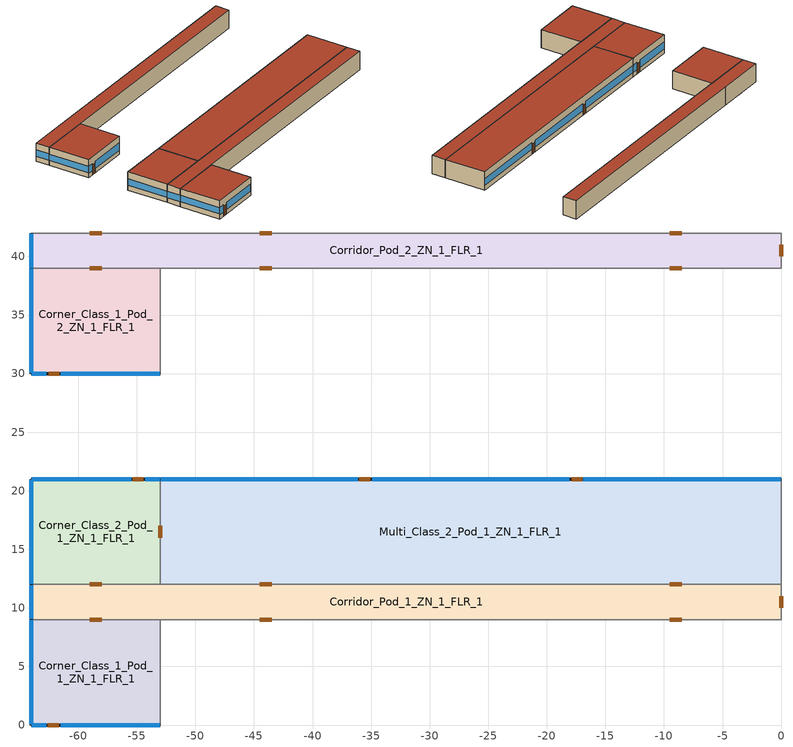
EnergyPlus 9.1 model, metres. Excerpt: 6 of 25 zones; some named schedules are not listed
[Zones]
Corner_Class_1_Pod_1_ZN_1_FLR_1
 floor ground (ext_slab_6in_with_carpet): -64,9 -53,9 -53,0 -64,0 z0
 wall outside (nonres_ext_wall): -64,9 -64,0 -53,0 z0:4
 wall to Multi_Class_1_Pod_1_ZN_1_FLR_1 (int_wall): -53,0 -53,9 z0:4
 wall to Corridor_Pod_1_ZN_1_FLR_1 (int_wall): -53,9 -64,9 z0:4
 window (Window_U_0.40_SHGC_0.38): -64,8.95 -64,0.05 z1.1:2.52; -63.95,0 -62.73,0 / -61.51,0 -53.05,0 z0.92:2.51
 door (Swinging Door_con): -62.59,0 -61.68,0 z0:2.13
 door inside (OpaqueDoor): -58,9 -59,9 z0:2
 roof outside (nonres_roof): -64,0 -53,0 -53,9 -64,9 z4
Corridor_Pod_1_ZN_1_FLR_1
 floor ground (ext_slab_6in_with_carpet): -64,12 0,12 0,9 -64,9 z0
 wall outside (nonres_ext_wall): -64,12 -64,9 z0:4
 wall to Multi_Class_1_Pod_1_ZN_1_FLR_1 (int_wall): -53,9 0,9 z0:4
 wall to Main_Corridor_ZN_1_FLR_1 (int_wall): 0,9 0,12 z0:4
 wall to Multi_Class_2_Pod_1_ZN_1_FLR_1 (int_wall): 0,12 -53,12 z0:4
 wall to Corner_Class_2_Pod_1_ZN_1_FLR_1 (int_wall): -53,12 -64,12 z0:4
 window (Window_U_0.40_SHGC_0.38): -64,11.95 -64,9.05 z1.1:2.55
 door inside (OpaqueDoor): 0,10 0,11 / -43.5,12 -44.5,12 / -8.5,12 -9.5,12 / -44.5,9 -43.5,9 / -9.5,9 -8.5,9 / -58,12 -59,12 z0:2
 roof outside (nonres_roof): -64,9 0,9 0,12 -64,12 z4
Corner_Class_2_Pod_1_ZN_1_FLR_1
 floor ground (ext_slab_6in_with_carpet): -64,21 -53,21 -53,12 -64,12 z0
 wall outside (nonres_ext_wall): -53,21 -64,21 -64,12 z0:4
 wall to Multi_Class_2_Pod_1_ZN_1_FLR_1 (int_wall): -53,12 -53,21 z0:4
 window (Window_U_0.40_SHGC_0.38): -64,20.95 -64,12.05 z1.1:2.52; -53.05,21 -54.27,21 / -55.49,21 -63.95,21 z0.92:2.51
 door (Swinging Door_con): -54.43,21 -55.34,21 z0:2.13
 door inside (OpaqueDoor): -53,16 -53,17 z0:2
 roof outside (nonres_roof): -64,12 -53,12 -53,21 -64,21 z4
Multi_Class_2_Pod_1_ZN_1_FLR_1
 floor ground (ext_slab_6in_with_carpet): -53,21 0,21 0,12 -53,12 z0
 wall outside (nonres_ext_wall): 0,21 -53,21 z0:4
 wall to Main_Corridor_ZN_1_FLR_1 (int_wall): 0,12 0,21 z0:4
 window (Window_U_0.40_SHGC_0.38): -0.05,21 -16.87,21 / -18.09,21 -34.91,21 / -36.13,21 -52.95,21 z1.03:2.5
 door (Swinging Door_con): -16.98,21 -17.89,21 / -35.09,21 -36.01,21 z0:2.13
 roof outside (nonres_roof): -53,12 0,12 0,21 -53,21 z4
Corner_Class_1_Pod_2_ZN_1_FLR_1
 floor ground (ext_slab_6in_with_carpet): -64,39 -53,39 -53,30 -64,30 z0
 wall outside (nonres_ext_wall): -64,39 -64,30 -53,30 z0:4
 wall to Multi_Class_1_Pod_2_ZN_1_FLR_1 (int_wall): -53,30 -53,39 z0:4
 wall to Corridor_Pod_2_ZN_1_FLR_1 (int_wall): -53,39 -64,39 z0:4
 window (Window_U_0.40_SHGC_0.38): -64,38.95 -64,30.05 z1.1:2.52; -63.95,30 -62.73,30 / -61.51,30 -53.05,30 z0.92:2.51
 door (Swinging Door_con): -62.53,30 -61.62,30 z0:2.13
 door inside (OpaqueDoor): -58,39 -59,39 z0:2
 roof outside (nonres_roof): -64,30 -53,30 -53,39 -64,39 z4
Corridor_Pod_2_ZN_1_FLR_1
 floor ground (ext_slab_6in_with_carpet): -64,42 0,42 0,39 -64,39 z0
 wall outside (nonres_ext_wall): -64,42 -64,39 z0:4
 wall to Multi_Class_1_Pod_2_ZN_1_FLR_1 (int_wall): -53,39 0,39 z0:4
 wall to Main_Corridor_ZN_1_FLR_1 (int_wall): 0,39 0,42 z0:4
 wall to Multi_Class_2_Pod_2_ZN_1_FLR_1 (int_wall): 0,42 -53,42 z0:4
 wall to Corner_Class_2_Pod_2_ZN_1_FLR_1 (int_wall): -53,42 -64,42 z0:4
 window (Window_U_0.40_SHGC_0.38): -64,41.95 -64,39.05 z1.1:2.55
 door inside (OpaqueDoor): 0,40 0,41 / -43.5,42 -44.5,42 / -8.5,42 -9.5,42 / -44.5,39 -43.5,39 / -9.5,39 -8.5,39 / -58,42 -59,42 z0:2
 roof outside (nonres_roof): -64,39 0,39 0,42 -64,42 z4
[Building]
Primary School: North Axis {deg}=0; Terrain=City; Loads Convergence Tolerance Value=0.5; Temperature Convergence Tolerance Value {deltaC}=0.5; Solar Distribution=FullInteriorAndExterior; Maximum Number of Warmup Days=25; Minimum Number of Warmup Days=6
[Site:Location]
Denver-Aurora-Buckley.AFB_CO_USA: Latitude {deg}=39.72; Longitude {deg}=-104.75; Time Zone {hr}=-7; Elevation {m}=1726
[SizingPeriod:DesignDay] Day of Month=21; Dry-Bulb Temperature Range Modifier Type=DefaultMultipliers; Humidity Condition Type=Wetbulb; Barometric Pressure {Pa}=82237; Rain Indicator=No; Snow Indicator=No; Daylight Saving Time Indicator=No
Name | Month | Day Type | Maximum Dry-Bulb Temperature {C} | Daily Dry-Bulb Temperature Range {deltaC} | Wetbulb or DewPoint at Maximum Dry-Bulb {C} | Wind Speed {m/s} | Wind Direction {deg} | Solar Model Indicator | Sky Clearness | ASHRAE Clear Sky Optical Depth for Beam Irradiance (taub) | ASHRAE Clear Sky Optical Depth for Diffuse Irradiance (taud)
Denver-Aurora-Buckley.AFB_CO_USA Ann Htg 99.6% Condns DB | 12 | WinterDesignDay | -17.9 | 0 | -17.9 | 2.5 | 180 | ASHRAEClearSky | 0
Denver-Aurora-Buckley.AFB_CO_USA Ann Clg .4% Condns DB=>MWB | 7 | SummerDesignDay | 33.9 | 14.8 | 15 | 3.6 | 30 | ASHRAETau |  | 0.423 | 2.02
[Site:GroundTemperature:BuildingSurface]
20.68, 20.64, 20.65, 20.65, 20.7, 22.97, 23.33, 23.41, 23.45, 21.17, 20.85, 20.74
[Site:GroundTemperature:Undisturbed:KusudaAchenbach]
Vertical Ground Heat Exchanger Ground Temps: 0.692626, 920, 2551.09, 16, 3.2, 8
[Site:WaterMainsTemperature]
Calculation Method=CORRELATION; Annual Average Outdoor Air Temperature {C}=9.95; Maximum Difference In Monthly Average Outdoor Air Temperatures {deltaC}=23.7
[Material]
Name | Roughness | Thickness {m} | Conductivity {W/m-K} | Density {kg/m3} | Specific Heat {J/kg-K} | Thermal Absorptance | Solar Absorptance | Visible Absorptance
Std Wood 6inch | MediumSmooth | 0.15 | 0.12 | 540 | 1210 | 0.9 | 0.7 | 0.7
F07 25mm stucco | Smooth | 0.0254 | 0.72 | 1856 | 840 | 0.9 | 0.7 | 0.7
F08 Metal surface | Smooth | 0.0008 | 45.28 | 7824 | 500
F13 Built-up roofing | Rough | 0.0095 | 0.16 | 1120 | 1460 | 0.9 | 0.77
G01 13mm gypsum board | Smooth | 0.0127 | 0.16 | 800 | 1090 | 0.9 | 0.7 | 0.5
G01 16mm gypsum board | MediumSmooth | 0.0159 | 0.16 | 800 | 1090
150mm Normalweight concrete floor | MediumRough | 0.1524 | 2.31 | 2322 | 832
[Material:NoMass] Thermal Absorptance=0.9; Solar Absorptance=0.7
Name | Roughness | Thermal Resistance {m2-K/W} | Visible Absorptance
Opaque Door panel_con | MediumRough | 0.475964 | 0.7
CP02 CARPET PAD | VeryRough | 0.21648 | 0.8
Nonres_Roof_Insulation | MediumSmooth | 5.30668 | 0.7
Nonres_Exterior_Wall_Insulation | MediumSmooth | 2.81828 | 0.7
Std Opaque Door Panel | MediumRough | 0.123457 | 0.7
[WindowMaterial:Glazing] Optical Data Type=SpectralAverage; Infrared Transmittance at Normal Incidence=0; Front Side Infrared Hemispherical Emissivity=0.84
Name | Thickness {m} | Solar Transmittance at Normal Incidence | Front Side Solar Reflectance at Normal Incidence | Back Side Solar Reflectance at Normal Incidence | Visible Transmittance at Normal Incidence | Front Side Visible Reflectance at Normal Incidence | Back Side Visible Reflectance at Normal Incidence | Back Side Infrared Hemispherical Emissivity | Conductivity {W/m-K}
Glass_102_LayerAvg | 0.003048 | 0.833848 | 0.0747638 | 0.0748545 | 0.89926 | 0.082563 | 0.082564 | 0.84 | 1
Glass_8652_LayerAvg | 0.003059 | 0.343691 | 0.298987 | 0.462105 | 0.487937 | 0.209449 | 0.306829 | 0.39 | 0.962
[WindowMaterial:Gas]
Gap_1_W_0_0127: Gas Type=Air; Thickness {m}=0.0127
[Construction]
Swinging Door_con: Opaque Door panel_con
InteriorFurnishings: Std Wood 6inch
OpaqueDoor: Std Opaque Door Panel
int_wall: G01 13mm gypsum board, G01 13mm gypsum board
ext_slab_6in_with_carpet: 150mm Normalweight concrete floor, CP02 CARPET PAD
nonres_roof: F13 Built-up roofing, Nonres_Roof_Insulation, F08 Metal surface
nonres_ext_wall: F07 25mm stucco, G01 16mm gypsum board, Nonres_Exterior_Wall_Insulation, G01 16mm gypsum board
Window_U_0.40_SHGC_0.38: Glass_8652_LayerAvg, Gap_1_W_0_0127, Glass_102_LayerAvg
[Zone] Type=1; Multiplier=1; Ceiling Height {m}=4; Floor Area {m2}=autocalculate; Part of Total Floor Area=Yes
Name | Volume {m3}
Corner_Class_1_Pod_1_ZN_1_FLR_1; Corner_Class_2_Pod_1_ZN_1_FLR_1; Corner_Class_1_Pod_2_ZN_1_FLR_1 | 396
Corridor_Pod_1_ZN_1_FLR_1; Corridor_Pod_2_ZN_1_FLR_1 | 768
Multi_Class_2_Pod_1_ZN_1_FLR_1 | 1908
[InternalMass] Construction=InteriorFurnishings
Name | Zone | Surface Area {m2}
Corner_Class_1_Pod_1_ZN_1_FLR_1_InternalMass_1 | Corner_Class_1_Pod_1_ZN_1_FLR_1 | 198
Corridor_Pod_1_ZN_1_FLR_1_InternalMass_1 | Corridor_Pod_1_ZN_1_FLR_1 | 384
Corner_Class_2_Pod_1_ZN_1_FLR_1_InternalMass_1 | Corner_Class_2_Pod_1_ZN_1_FLR_1 | 198
Multi_Class_2_Pod_1_ZN_1_FLR_1_InternalMass_1 | Multi_Class_2_Pod_1_ZN_1_FLR_1 | 954
Corner_Class_1_Pod_2_ZN_1_FLR_1_InternalMass_1 | Corner_Class_1_Pod_2_ZN_1_FLR_1 | 198
Corridor_Pod_2_ZN_1_FLR_1_InternalMass_1 | Corridor_Pod_2_ZN_1_FLR_1 | 384
[People] Number of People Schedule=BLDG_OCC_SCH; Fraction Radiant=0.3; Sensible Heat Fraction=AUTOCALCULATE; Activity Level Schedule=ACTIVITY_SCH; Enable ASHRAE 55 Comfort Warnings=No; Mean Radiant Temperature Calculation Type=ZoneAveraged; Work Efficiency Schedule=WORK_EFF_SCH; Clothing Insulation Calculation Method=ClothingInsulationSchedule; Clothing Insulation Schedule=CLOTHING_SCH; Air Velocity Schedule=AIR_VELO_SCH; Thermal Comfort Model 1 Type=FANGER
Name | Zone or ZoneList | Number of People Calculation Method | Zone Floor Area per Person {m2/person} | Number of People
Corner_Class_1_Pod_1_ZN_1_FLR_1 | Corner_Class_1_Pod_1_ZN_1_FLR_1 | Area/Person | 3.716
Corridor_Pod_1_ZN_1_FLR_1 | Corridor_Pod_1_ZN_1_FLR_1 | People |  | 0
Corner_Class_2_Pod_1_ZN_1_FLR_1 | Corner_Class_2_Pod_1_ZN_1_FLR_1 | Area/Person | 3.716
Multi_Class_2_Pod_1_ZN_1_FLR_1 | Multi_Class_2_Pod_1_ZN_1_FLR_1 | Area/Person | 3.716
Corner_Class_1_Pod_2_ZN_1_FLR_1 | Corner_Class_1_Pod_2_ZN_1_FLR_1 | Area/Person | 3.716
Corridor_Pod_2_ZN_1_FLR_1 | Corridor_Pod_2_ZN_1_FLR_1 | People |  | 0
[Lights] Design Level Calculation Method=Watts/Area; Return Air Fraction=0; Fraction Radiant=0.37; Fraction Visible=0.2; Fraction Replaceable=1; Return Air Fraction Calculated from Plenum Temperature=No
Name | Zone or ZoneList | Schedule | Watts per Zone Floor Area {W/m2}
Corner_Class_1_Pod_1_ZN_1_FLR_1_Lights | Corner_Class_1_Pod_1_ZN_1_FLR_1 | BLDG_LIGHT_CLASSROOM_SCH | 9.9028
Corridor_Pod_1_ZN_1_FLR_1_Lights | Corridor_Pod_1_ZN_1_FLR_1 | BLDG_LIGHT_CORRIDOR_SCH | 7.10418
Corner_Class_2_Pod_1_ZN_1_FLR_1_Lights | Corner_Class_2_Pod_1_ZN_1_FLR_1 | BLDG_LIGHT_CLASSROOM_SCH | 9.9028
Multi_Class_2_Pod_1_ZN_1_FLR_1_Lights | Multi_Class_2_Pod_1_ZN_1_FLR_1 | BLDG_LIGHT_CLASSROOM_SCH | 9.9028
Corner_Class_1_Pod_2_ZN_1_FLR_1_Lights | Corner_Class_1_Pod_2_ZN_1_FLR_1 | BLDG_LIGHT_CLASSROOM_SCH | 9.9028
Corridor_Pod_2_ZN_1_FLR_1_Lights | Corridor_Pod_2_ZN_1_FLR_1 | BLDG_LIGHT_CORRIDOR_SCH | 7.10418
[ElectricEquipment] Schedule=BLDG_EQUIP_SCH; Design Level Calculation Method=EquipmentLevel; Fraction Latent=0; Fraction Radiant=0.5; Fraction Lost=0
Name | Zone or ZoneList | Design Level {W}
Corner_Class_1_Pod_1_ZN_1_FLR_1_PlugMisc_Equip | Corner_Class_1_Pod_1_ZN_1_FLR_1 | 1485
Corridor_Pod_1_ZN_1_FLR_1_PlugMisc_Equip | Corridor_Pod_1_ZN_1_FLR_1 | 768
Corner_Class_2_Pod_1_ZN_1_FLR_1_PlugMisc_Equip | Corner_Class_2_Pod_1_ZN_1_FLR_1 | 1485
Multi_Class_2_Pod_1_ZN_1_FLR_1_PlugMisc_Equip | Multi_Class_2_Pod_1_ZN_1_FLR_1 | 7155
Corner_Class_1_Pod_2_ZN_1_FLR_1_PlugMisc_Equip | Corner_Class_1_Pod_2_ZN_1_FLR_1 | 1485
Corridor_Pod_2_ZN_1_FLR_1_PlugMisc_Equip | Corridor_Pod_2_ZN_1_FLR_1 | 768
[Daylighting:Controls] Daylighting Method=SplitFlux; Lighting Control Type=Stepped; Minimum Input Power Fraction for Continuous or ContinuousOff Dimming Control=0.3; Minimum Light Output Fraction for Continuous or ContinuousOff Dimming Control=0.2; Number of Stepped Control Steps=3; Probability Lighting will be Reset When Needed in Manual Stepped Control=1; Maximum Allowable Discomfort Glare Index=22; Fraction of Zone Controlled by Reference Point 1=1; Illuminance Setpoint at Reference Point 1 {lux}=500; Fraction of Zone Controlled by Reference Point 2=0; Illuminance Setpoint at Reference Point 2 {lux}=500
Name | Zone | Glare Calculation Daylighting Reference Point | Glare Calculation Azimuth Angle of View Direction Clockwise from Zone y-Axis {deg} | Daylighting Reference Point 1 | Daylighting Reference Point 2
Corner_Class_1_Pod_1_ZN_1_FLR_1_DaylCtrl | Corner_Class_1_Pod_1_ZN_1_FLR_1 | Corner_Class_1_Pod_1_ZN_1_FLR_1_DaylRefPt1 | 180 | Corner_Class_1_Pod_1_ZN_1_FLR_1_DaylRefPt1 | Corner_Class_1_Pod_1_ZN_1_FLR_1_DaylRefPt2
Corner_Class_2_Pod_1_ZN_1_FLR_1_DaylCtrl | Corner_Class_2_Pod_1_ZN_1_FLR_1 | Corner_Class_2_Pod_1_ZN_1_FLR_1_DaylRefPt1 | 270 | Corner_Class_2_Pod_1_ZN_1_FLR_1_DaylRefPt1 | Corner_Class_2_Pod_1_ZN_1_FLR_1_DaylRefPt2
Multi_Class_2_Pod_1_ZN_1_FLR_1_DaylCtrl | Multi_Class_2_Pod_1_ZN_1_FLR_1 | Multi_Class_2_Pod_1_ZN_1_FLR_1_DaylRefPt1 | 0 | Multi_Class_2_Pod_1_ZN_1_FLR_1_DaylRefPt1 | Multi_Class_2_Pod_1_ZN_1_FLR_1_DaylRefPt2
Corner_Class_1_Pod_2_ZN_1_FLR_1_DaylCtrl | Corner_Class_1_Pod_2_ZN_1_FLR_1 | Corner_Class_1_Pod_2_ZN_1_FLR_1_DaylRefPt1 | 180 | Corner_Class_1_Pod_2_ZN_1_FLR_1_DaylRefPt1 | Corner_Class_1_Pod_2_ZN_1_FLR_1_DaylRefPt2
[ZoneInfiltration:DesignFlowRate] Schedule=Doors Schedule; Design Flow Rate Calculation Method=Flow/Zone; Constant Term Coefficient=1
Name | Zone or ZoneList | Design Flow Rate {m3/s}
Corner_Class_1_Pod_1_Outdoor | Corner_Class_1_Pod_1_ZN_1_FLR_1 | 0.1
Corner_Class_2_Pod_1_Outdoor | Corner_Class_2_Pod_1_ZN_1_FLR_1 | 0.1
Multi_Class_2_Pod_1_Outdoor | Multi_Class_2_Pod_1_ZN_1_FLR_1 | 0.2
Corner_Class_1_Pod_2_Outdoor | Corner_Class_1_Pod_2_ZN_1_FLR_1 | 0.1
[ZoneCrossMixing] Schedule=Doors Schedule; Design Flow Rate Calculation Method=Flow/Zone; Delta Temperature {deltaC}=0.5
Name | Zone | Design Flow Rate {m3/s} | Source Zone
Corner_Class_1_Pod_1-Corridor_Pod_1 | Corner_Class_1_Pod_1_ZN_1_FLR_1 | 0.1 | Corridor_Pod_1_ZN_1_FLR_1
Corridor_Pod_1-Corner_Class_1_Pod_1 | Corridor_Pod_1_ZN_1_FLR_1 | 0.1 | Corner_Class_1_Pod_1_ZN_1_FLR_1
Multi_Class_1_Pod_1-Corridor_Pod_1 | Multi_Class_1_Pod_1_ZN_1_FLR_1 | 0.2 | Corridor_Pod_1_ZN_1_FLR_1
Corridor_Pod_1-Multi_Class_1_Pod_1 | Corridor_Pod_1_ZN_1_FLR_1 | 0.2 | Multi_Class_1_Pod_1_ZN_1_FLR_1
Corner_Class_2_Pod_1-Corridor_Pod_1 | Corner_Class_2_Pod_1_ZN_1_FLR_1 | 0.1 | Corridor_Pod_1_ZN_1_FLR_1
Corridor_Pod_1-Corner_Class_2_Pod_1 | Corridor_Pod_1_ZN_1_FLR_1 | 0.1 | Corner_Class_2_Pod_1_ZN_1_FLR_1
Multi_Class_2_Pod_1-Corridor_Pod_1 | Multi_Class_2_Pod_1_ZN_1_FLR_1 | 0.2 | Corridor_Pod_1_ZN_1_FLR_1
Corridor_Pod_1-Multi_Class_2_Pod_1 | Corridor_Pod_1_ZN_1_FLR_1 | 0.2 | Multi_Class_2_Pod_1_ZN_1_FLR_1
Corner_Class_2_Pod_1-Multi_Class_2_Pod_1 | Corner_Class_2_Pod_1_ZN_1_FLR_1 | 0.1 | Multi_Class_2_Pod_1_ZN_1_FLR_1
Multi_Class_2_Pod_1-Corner_Class_2_Pod_1 | Multi_Class_2_Pod_1_ZN_1_FLR_1 | 0.1 | Corner_Class_2_Pod_1_ZN_1_FLR_1
Corridor_Pod_1-Main_Corridor | Corridor_Pod_1_ZN_1_FLR_1 | 0.1 | Main_Corridor_ZN_1_FLR_1
Main_Corridor-Corridor_Pod_1 | Main_Corridor_ZN_1_FLR_1 | 0.1 | Corridor_Pod_1_ZN_1_FLR_1
Corner_Class_1_Pod_2-Corridor_Pod_2 | Corner_Class_1_Pod_2_ZN_1_FLR_1 | 0.1 | Corridor_Pod_2_ZN_1_FLR_1
Corridor_Pod_2-Corner_Class_1_Pod_2 | Corridor_Pod_2_ZN_1_FLR_1 | 0.1 | Corner_Class_1_Pod_2_ZN_1_FLR_1
Multi_Class_1_Pod_2-Corridor_Pod_2 | Multi_Class_1_Pod_2_ZN_1_FLR_1 | 0.2 | Corridor_Pod_2_ZN_1_FLR_1
Corridor_Pod_2-Multi_Class_1_Pod_2 | Corridor_Pod_2_ZN_1_FLR_1 | 0.2 | Multi_Class_1_Pod_2_ZN_1_FLR_1
Corner_Class_2_Pod_2-Corridor_Pod_2 | Corner_Class_2_Pod_2_ZN_1_FLR_1 | 0.1 | Corridor_Pod_2_ZN_1_FLR_1
Corridor_Pod_2-Corner_Class_2_Pod_2 | Corridor_Pod_2_ZN_1_FLR_1 | 0.1 | Corner_Class_2_Pod_2_ZN_1_FLR_1
Multi_Class_2_Pod_2-Corridor_Pod_2 | Multi_Class_2_Pod_2_ZN_1_FLR_1 | 0.2 | Corridor_Pod_2_ZN_1_FLR_1
Corridor_Pod_2-Multi_Class_2_Pod_2 | Corridor_Pod_2_ZN_1_FLR_1 | 0.2 | Multi_Class_2_Pod_2_ZN_1_FLR_1
Corridor_Pod_2-Main_Corridor | Corridor_Pod_2_ZN_1_FLR_1 | 0.1 | Main_Corridor_ZN_1_FLR_1
Main_Corridor-Corridor_Pod_2 | Main_Corridor_ZN_1_FLR_1 | 0.1 | Corridor_Pod_2_ZN_1_FLR_1
[Exterior:Lights] Control Option=AstronomicalClock
Name | Schedule | Design Level {W}
Exterior_Lights_a | Exterior_lighting_schedule_a | 150.48
Exterior_Lights_b | Exterior_lighting_schedule_b_2016 | 1645.9
Exterior_Lights_c | Exterior_lighting_schedule_c_2016 | 584.3
[Sizing:Zone] Zone Cooling Design Supply Air Temperature Input Method=SupplyAirTemperature; Zone Heating Design Supply Air Temperature Input Method=SupplyAirTemperature; Zone Cooling Design Supply Air Humidity Ratio {kgWater/kgDryAir}=4; Zone Heating Design Supply Air Humidity Ratio {kgWater/kgDryAir}=4; Cooling Design Air Flow Method=DesignDay; Cooling Minimum Air Flow Fraction=0.2; Heating Design Air Flow Method=DesignDay; Heating Maximum Air Flow Fraction=0.3; Account for Dedicated Outdoor Air System=No; Dedicated Outdoor Air System Control Strategy=NeutralSupplyAir; Dedicated Outdoor Air Low Setpoint Temperature for Design {C}=autosize; Dedicated Outdoor Air High Setpoint Temperature for Design {C}=autosize
Name | Cooling Design Air Flow Rate {m3/s} | Heating Design Air Flow Rate {m3/s}
Corner_Class_1_Pod_1_ZN_1_FLR_1 | 0.75 | 0.75
Corner_Class_2_Pod_1_ZN_1_FLR_1; Corner_Class_1_Pod_2_ZN_1_FLR_1; Corridor_Pod_1_ZN_1_FLR_1; Corridor_Pod_2_ZN_1_FLR_1 | 2 | 2
Multi_Class_2_Pod_1_ZN_1_FLR_1 | 6.5 | 6.5
[Sizing:System] Type of Load to Size On=sensible; Design Outdoor Air Flow Rate {m3/s}=autosize; Central Heating Maximum System Air Flow Ratio=0.3; Preheat Design Temperature {C}=4.5; Preheat Design Humidity Ratio {kgWater/kgDryAir}=0.008; Precool Design Temperature {C}=11; Precool Design Humidity Ratio {kgWater/kgDryAir}=0.008; Central Cooling Design Supply Air Temperature {C}=12.8; Central Heating Design Supply Air Temperature {C}=16.7; Type of Zone Sum to Use=noncoincident; 100% Outdoor Air in Cooling=no; 100% Outdoor Air in Heating=no; Central Cooling Design Supply Air Humidity Ratio {kgWater/kgDryAir}=0.008; Central Heating Design Supply Air Humidity Ratio {kgWater/kgDryAir}=0.008; Cooling Supply Air Flow Rate Method=DesignDay; Heating Supply Air Flow Rate Method=DesignDay; Zone Maximum Outdoor Air Fraction=1; Cooling Design Capacity Method=CoolingDesignCapacity; Cooling Design Capacity {W}=autosize; Heating Design Capacity Method=HeatingDesignCapacity; Heating Design Capacity {W}=autosize; Central Cooling Capacity Control Method=VT
Name | Cooling Supply Air Flow Rate {m3/s} | Heating Supply Air Flow Rate {m3/s}
AHU Corner_Class_1_Pod_1; AHU Corner_Class_2_Pod_1; AHU Corner_Class_1_Pod_2; AHU Corner_Class_2_Pod_2; AHU Corner_Class_1_Pod_3; AHU Corner_Class_2_Pod_3; AHU Corridor_Pod_1; AHU Corridor_Pod_2; AHU Corridor_Pod_3; AHU Computer_Class; AHU Lobby; AHU Bath | 0.75 | 0.75
AHU Multi_Class_1_Pod_1; AHU Multi_Class_1_Pod_2; AHU Multi_Class_1_Pod_3 | 8.75 | 8.75
AHU Multi_Class_2_Pod_1; AHU Multi_Class_2_Pod_2 | 6.5 | 6.5
AHU Multi_Class_2_Pod_3 | 4.5 | 4.5
AHU Main_Corridor; AHU Library_Media_Center | 6.25 | 6.25
AHU Mech | 1 | 1
AHU Offices | 5 | 5
AHU Cafeteria | 8 | 8
AHU Kitchen | 3.25 | 3.25
AHU Gym | 4 | 4
[ZoneControl:Thermostat] Control Type Schedule=DualSetpointSchedule; Control 1=TemperatureSetpoint
Name | Zone or ZoneList
Corner_Class_1_Pod_1 Control | Corner_Class_1_Pod_1_ZN_1_FLR_1
Corner_Class_2_Pod_1 Control | Corner_Class_2_Pod_1_ZN_1_FLR_1
Corner_Class_1_Pod_2 Control | Corner_Class_1_Pod_2_ZN_1_FLR_1
Multi_Class_2_Pod_1 Control | Multi_Class_2_Pod_1_ZN_1_FLR_1
Corridor_Pod_1 Control | Corridor_Pod_1_ZN_1_FLR_1
Corridor_Pod_2 Control | Corridor_Pod_2_ZN_1_FLR_1
[ZoneHVAC:IdealLoadsAirSystem] Availability Schedule=FANAVAILSCHED; Maximum Heating Supply Air Temperature {C}=50; Minimum Cooling Supply Air Temperature {C}=13; Maximum Heating Supply Air Humidity Ratio {kgWater/kgDryAir}=0.0156; Minimum Cooling Supply Air Humidity Ratio {kgWater/kgDryAir}=0.0077; Heating Limit=NoLimit; Cooling Limit=NoLimit; Cooling Availability Schedule=FANAVAILSCHED; Dehumidification Control Type=ConstantSensibleHeatRatio; Cooling Sensible Heat Ratio=0.7; Humidification Control Type=None; Demand Controlled Ventilation Type=None; Outdoor Air Economizer Type=NoEconomizer; Heat Recovery Type=None; Sensible Heat Recovery Effectiveness=0.7; Latent Heat Recovery Effectiveness=0.65; Design Specification ZoneHVAC Sizing Object=ConstantFlow
HVAC_CornerClass1Pod1; HVAC_CornerClass1Pod2; HVAC_CornerClass1Pod3; HVAC_CornerClass2Pod1; HVAC_CornerClass2Pod2; HVAC_CornerClass2Pod3; HVAC_MultiClass1Pod1; HVAC_MultiClass1Pod2; HVAC_MultiClass1Pod3; HVAC_MultiClass2Pod1; HVAC_MultiClass2Pod2; HVAC_MultiClass2Pod3; HVAC_CorridorPod1; HVAC_CorridorPod2; HVAC_CorridorPod3; HVAC_MainCorridor; HVAC_Mech; HVAC_ComputerClass; HVAC_LibraryMediaCenter; HVAC_Offices; HVAC_Lobby; HVAC_Cafeteria; HVAC_Kitchen; HVAC_Gym; HVAC_Bath
[Zone equipment]
Corner_Class_1_Pod_1_ZN_1_FLR_1: HVAC_CornerClass1Pod1
Corner_Class_2_Pod_1_ZN_1_FLR_1: HVAC_CornerClass2Pod1
Corner_Class_1_Pod_2_ZN_1_FLR_1: HVAC_CornerClass1Pod2
Multi_Class_2_Pod_1_ZN_1_FLR_1: HVAC_MultiClass2Pod1
Corridor_Pod_1_ZN_1_FLR_1: HVAC_CorridorPod1
